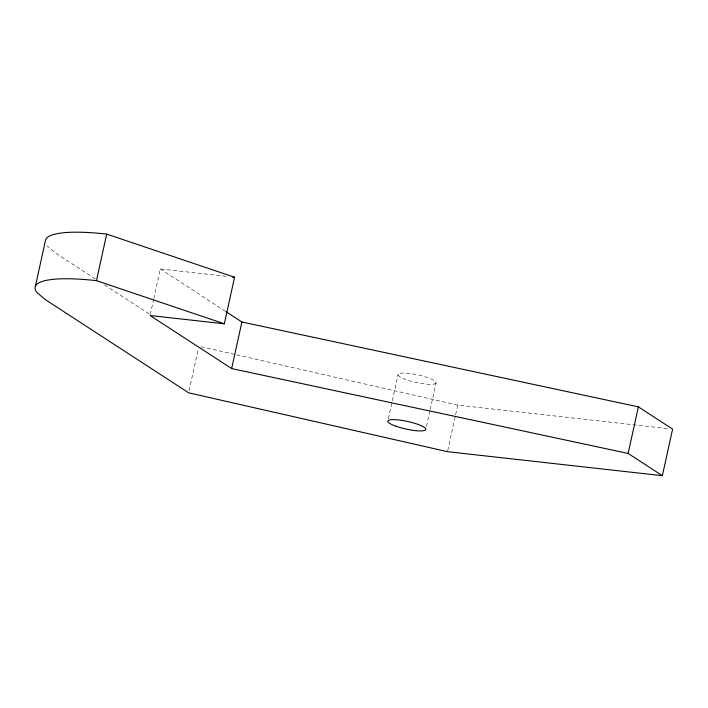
<?xml version="1.0" encoding="UTF-8"?>
<svg xmlns="http://www.w3.org/2000/svg" width="708" height="708" viewBox="0 0 708 708"><rect width="100%" height="100%" fill="white"/><g stroke="black" fill="none" stroke-linecap="round" stroke-linejoin="round"><path stroke-width="0.53" stroke-dasharray="3.54 2.66" d="M150.3 314.458L153.556 299.643M153.786 298.581L160.309 268.943L226.932 276.386M189.107 390.692L198.408 348.354M388.347 418.835L398.117 374.382M426.508 426.411L430.004 410.534M430.234 409.472L436.048 383.01A19.461 3.876 12.4 0 0 408.923 373.39A19.461 3.876 12.4 0 0 406.277 379.683A19.461 3.876 12.4 0 0 436.048 383.01M447.713 450.633L455.394 415.702M455.625 414.649L457.722 405.118L669.308 428.756M201.037 346.725L235.543 354.575M236.622 354.823L457.722 405.118M160.309 268.943L226.135 311.75M95.315 278.899L55.224 252.827L47.055 245.826M104.563 284.908L149.875 314.37"/><path stroke-width="1.06" d="M35.4 286.253L45.639 239.685A109.97 21.921 12.4 0 1 106.704 234.091L234.569 277.244L224.33 323.813L150.069 315.52L231.658 368.567L628.129 453.439L662.361 475.696L672.6 429.128L638.368 406.861L241.897 321.998L226.135 311.75M662.361 475.696L447.483 451.686L188.638 392.807L44.985 299.396L36.816 292.395A109.97 21.921 12.4 0 1 96.465 280.66L106.704 234.091M231.658 368.567L241.897 321.998M628.129 453.439L638.368 406.861M232.392 276.996L234.569 277.244M96.465 280.66L224.33 323.813M396.038 426.26A19.461 3.876 12.4 0 0 425.809 429.588A19.461 3.876 12.4 0 0 398.684 419.959A19.461 3.876 12.4 0 0 396.038 426.26"/></g></svg>
